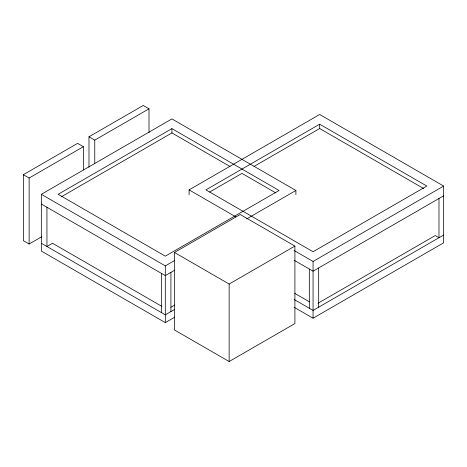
<?xml version="1.0" encoding="UTF-8"?>
<svg xmlns="http://www.w3.org/2000/svg" width="467" height="467" viewBox="0 0 467 467"><rect width="100%" height="100%" fill="white"/><g stroke="black" fill="none" stroke-linecap="round" stroke-linejoin="round"><path stroke-width="0.7" d="M41.744 236.746L29.129 244.025L23.35 240.692L23.35 174.681L77.592 143.363L83.371 146.702L83.371 169.912M88.987 167.25L88.987 136.784L143.235 105.466L149.008 108.805L149.008 132.739M23.35 174.681L29.129 178.02L83.371 146.702M88.987 136.784L94.766 140.123L149.008 108.805M174.786 317.151L165.306 322.621L41.335 251.048L41.335 194.301L171.92 118.91L295.891 190.483L295.891 194.657M171.92 128.618L58.159 194.301L165.306 256.161L279.068 190.483L171.92 128.618L171.92 132.937L61.3 196.805M189.094 194.751L189.094 189.882L319.679 114.485L443.65 186.059L443.65 242.811L313.065 318.202L294.134 307.268M319.679 124.199L205.918 189.882L313.065 251.742L426.826 186.059L319.679 124.199L319.679 128.518L423.674 188.557M209.648 192.042L241.97 173.38L275.927 192.982M253.972 166.45L319.679 128.518M174.448 252.472L240.213 214.505L294.905 246.08L294.905 323.561L229.145 361.534L174.448 329.953L174.448 252.472L229.145 284.053L294.905 246.08M41.335 194.301L165.306 265.875L174.786 260.405M246.623 218.93L295.891 190.483M174.676 270.206L165.306 275.618L41.335 204.038M170.94 307.268L174.699 305.097M174.676 309.428L165.306 314.84L41.335 243.266M294.134 250.522L313.065 261.456L443.65 186.059M443.65 195.801L313.065 271.193L294.169 260.282M318.085 303.206L435.238 235.566L438.974 237.721L438.974 198.498M443.65 235.024L313.065 310.415L294.169 299.51M171.92 132.937L229.98 166.456M189.094 189.882L235.806 216.846M294.724 293.352L309.247 301.74M161.506 306.171L52.549 243.266L46.945 246.5L46.945 207.278M318.675 267.959L318.675 307.181M313.065 261.456L313.065 318.202M309.323 269.033L309.323 308.261M229.145 284.053L229.145 361.534M170.916 272.378L170.916 311.6M165.306 265.875L165.306 322.621M161.57 273.458L161.57 312.68M94.766 140.123L94.766 163.333M29.129 178.02L29.129 244.025"/></g></svg>
